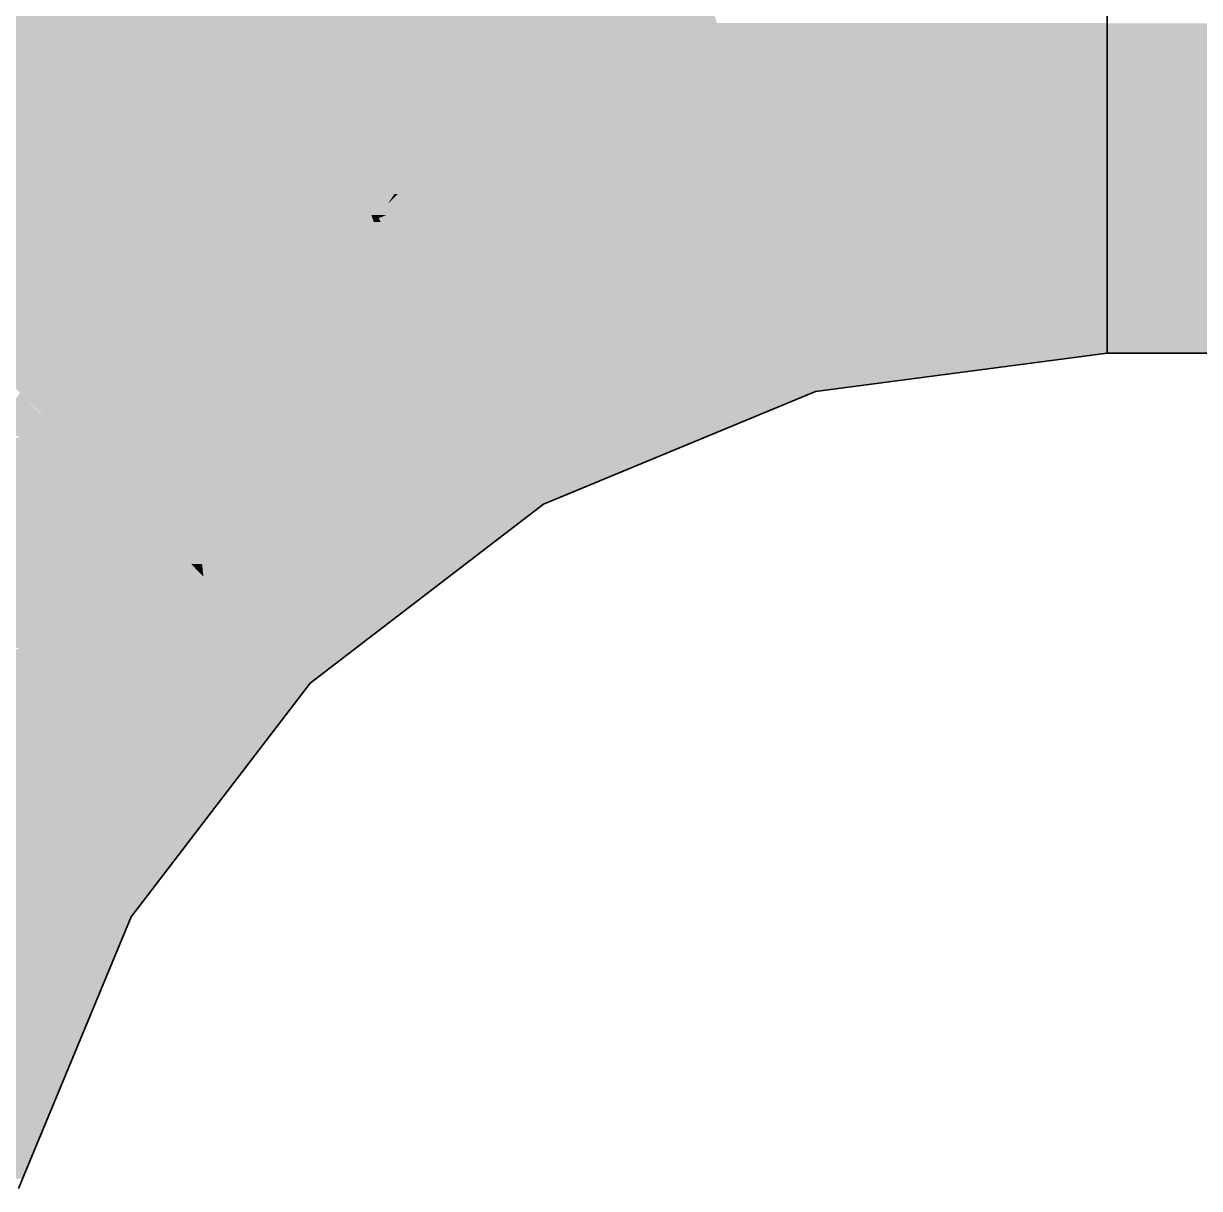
# Model space of a CAD drawing. Extents: x 0 to 756, y -25 to 420.
# Drawn here: x 266.163 to 268.876, y 304.706 to 307.393 of the extents above; entities that cross this region are included whole.
import ezdxf

# ---------------------------------------------------------------- set-up
doc = ezdxf.new("R2010")
doc.units = 0
doc.layers.get('0').update_dxf_attribs({"lineweight": 25})
doc.layers.add('L_Zuluft', color=6, linetype='Continuous', lineweight=35, true_color=0xff00ff)
doc.layers.add('L_Zuluft-Shading', color=6, linetype='Continuous', lineweight=35, true_color=0xff00ff)

# ---------------------------------------------------------------- blocks, each defined once
blk = doc.blocks.new('Shading-A0T78ONROY', base_point=(298.4794, 311.5129))
at = {"layer": 'L_Zuluft-Shading', "color": 212, "true_color": 0xcd00cd}
for points in [[(268.6625, 306.9813), (270.1047, 307.3939), (268.6625, 307.3939)], [(268.6625, 306.9813), (270.0084, 306.9813), (270.1011, 307.3929)]]:
    blk.add_solid(points, dxfattribs=at)
at = {"layer": 'L_Zuluft-Shading', "color": 214, "true_color": 0xb000b0}
for points in [[(268.6625, 306.7215), (270.0084, 306.9813), (268.6625, 306.9813)], [(268.6625, 306.7215), (278.1001, 306.7215), (269.6658, 306.9152)]]:
    blk.add_solid(points, dxfattribs=at)
at = {"layer": 'L_Zuluft-Shading', "color": 214, "true_color": 0x900090}
for points in [[(282.111, 306.652), (278.1001, 306.7215), (268.6625, 306.7215)], [(269.5953, 306.7167), (268.6625, 306.7167), (268.6625, 306.7215)], [(268.6625, 306.6329), (270.1985, 306.6329), (268.6625, 306.7167)], [(269.8488, 306.652), (269.5953, 306.7167), (268.6625, 306.7167)]]:
    blk.add_solid(points, dxfattribs=at)
blk = doc.blocks.new('Shading-A0T78OO7OY', base_point=(268.6625, 311.4846))
at = {"layer": 'L_Zuluft-Shading', "color": 6, "true_color": 0xfd00fd}
blk.add_solid([(265.4614, 307.2341), (266.3384, 307.907), (265.772, 307.907)], dxfattribs=at)
at = {"layer": 'L_Zuluft-Shading', "color": 6, "true_color": 0xf500f5}
for points in [[(266.077, 307.2341), (265.4614, 307.2341), (266.3384, 307.907)], [(266.0078, 307.056), (266.532, 307.7231), (266.267, 307.7231)], [(266.2464, 307.3596), (266.7125, 307.4105), (266.2863, 307.4105)], [(266.6462, 307.3596), (266.2464, 307.3596), (266.7125, 307.4105)], [(266.2537, 307.0583), (266.0097, 307.0583), (266.6462, 307.3596)], [(266.0097, 307.0583), (266.6462, 307.3596), (266.2464, 307.3596)], [(266.0037, 307.0507), (266.2537, 307.0583), (266.0097, 307.0583)], [(266.2437, 307.0507), (266.0037, 307.0507), (266.2537, 307.0583)], [(265.9817, 306.8497), (265.8458, 306.8497), (266.2437, 307.0507)], [(265.8458, 306.8497), (266.2437, 307.0507), (266.0037, 307.0507)]]:
    blk.add_solid(points, dxfattribs=at)
at = {"layer": 'L_Zuluft-Shading', "color": 212, "true_color": 0xe400e4}
for points in [[(267.77, 307.3639), (267.396, 307.3639), (267.6919, 307.6553)], [(266.9158, 307.0583), (266.2537, 307.0583), (266.7125, 307.4105)], [(267.0741, 307.0469), (267.4433, 307.4105), (266.7125, 307.4105)], [(267.0741, 307.0469), (266.9224, 307.0469), (266.7125, 307.4105)], [(267.7925, 307.2799), (268.6625, 307.3945), (267.7618, 307.3945)], [(267.7925, 307.2799), (267.3107, 307.2799), (267.396, 307.3639)], [(267.7925, 307.2799), (267.77, 307.3639), (267.396, 307.3639)], [(267.23, 307.0469), (267.0741, 307.0469), (267.7925, 307.2799)], [(267.0741, 307.0469), (267.7925, 307.2799), (267.3107, 307.2799)], [(266.5328, 307.0346), (266.2227, 307.0346), (266.2537, 307.0583)], [(266.95, 306.999), (266.9158, 307.0583), (266.2537, 307.0583)], [(265.9048, 306.7906), (266.5328, 307.0346), (266.2227, 307.0346)], [(266.95, 306.999), (266.4413, 306.999), (266.5328, 307.0346)], [(266.9495, 307), (267.0741, 307.0469), (266.9224, 307.0469)], [(267.0264, 307), (266.9495, 307), (267.0741, 307.0469)], [(267.1196, 307.0012), (267.0276, 307.0012), (267.0741, 307.0469)], [(267.1196, 307.0012), (267.23, 307.0469), (267.0741, 307.0469)], [(266.95, 306.999), (267.0264, 307), (266.9495, 307)], [(267.0175, 306.999), (266.95, 306.999), (267.018, 306.9999)], [(267.0002, 306.9518), (266.9774, 306.9518), (267.1167, 307)], [(266.9774, 306.9518), (267.1167, 307), (267.0264, 307)], [(267.0034, 306.9774), (267.0263, 306.9999), (267.018, 306.9999)], [(267.0263, 306.9999), (267.018, 306.9999), (267.0264, 307)], [(267.0264, 307), (267.1196, 307.0012), (267.0276, 307.0012)], [(267.1167, 307), (267.0264, 307), (267.1196, 307.0012)], [(265.9048, 306.7906), (266.95, 306.999), (266.4413, 306.999)], [(266.9704, 306.9354), (266.631, 306.9354), (266.95, 306.999)], [(266.9625, 306.9774), (267.0175, 306.999), (266.95, 306.999)], [(266.9774, 306.9518), (266.9652, 306.9518), (266.95, 306.999)], [(267.0034, 306.9774), (266.9625, 306.9774), (267.0175, 306.999)], [(266.9774, 306.9518), (267.0034, 306.9774), (266.9625, 306.9774)], [(266.9704, 306.9354), (266.9774, 306.9518), (266.9652, 306.9518)], [(266.9818, 306.9441), (266.9741, 306.9441), (266.9774, 306.9518)], [(266.9818, 306.9441), (267.0002, 306.9518), (266.9774, 306.9518)], [(266.7818, 306.7906), (265.9048, 306.7906), (266.9704, 306.9354)], [(265.9048, 306.7906), (266.9704, 306.9354), (266.631, 306.9354)], [(266.9704, 306.9354), (266.9812, 306.9437), (266.9739, 306.9437)], [(266.9739, 306.9437), (266.9818, 306.9441), (266.9741, 306.9441)], [(266.9812, 306.9437), (266.9739, 306.9437), (266.9818, 306.9441)], [(266.5249, 306.5936), (266.7818, 306.7906), (265.9048, 306.7906)], [(266.5249, 306.5936), (266.1019, 306.5936), (265.9048, 306.7906)], [(266.1317, 306.5638), (266.5249, 306.5936), (266.1019, 306.5936)], [(266.4861, 306.5638), (266.1317, 306.5638), (266.5249, 306.5936)], [(266.2407, 306.4547), (266.09, 306.4547), (266.1544, 306.5411)], [(266.1948, 306.5007), (266.4861, 306.5638), (266.1317, 306.5638)], [(266.4039, 306.5007), (266.1948, 306.5007), (266.4861, 306.5638)], [(266.2407, 306.4547), (266.4039, 306.5007), (266.1948, 306.5007)], [(266.344, 306.4547), (266.2407, 306.4547), (266.4039, 306.5007)], [(266.2856, 306.4099), (265.9898, 306.4099), (266.156, 306.4396)], [(266.156, 306.4396), (266.2407, 306.4547), (266.09, 306.4547)], [(266.2559, 306.4396), (266.156, 306.4396), (266.2407, 306.4547)], [(266.2856, 306.4099), (266.2559, 306.4396), (266.156, 306.4396)], [(266.2856, 306.4099), (266.344, 306.4547), (266.2407, 306.4547)], [(266.1384, 306.362), (265.7216, 306.362), (266.2856, 306.4099)], [(265.7216, 306.362), (266.2856, 306.4099), (265.9898, 306.4099)], [(266.0976, 306.2282), (265.7277, 306.2282), (266.2856, 306.4099)], [(265.935, 305.9531), (265.813, 305.9531), (266.2856, 306.4099)]]:
    blk.add_solid(points, dxfattribs=at)
at = {"layer": 'L_Zuluft-Shading', "color": 212, "true_color": 0xcc00cc}
for points in [[(268.6625, 307.2799), (267.7925, 307.2799), (268.6625, 307.3945)], [(267.833, 307.1289), (267.4278, 307.1289), (267.7925, 307.2799)], [(267.8725, 306.9813), (268.6625, 307.2799), (267.7925, 307.2799)], [(268.6625, 306.9813), (267.8725, 306.9813), (268.6625, 307.2799)], [(267.7195, 307.0012), (267.1196, 307.0012), (267.833, 307.1289)], [(267.1196, 307.0012), (267.833, 307.1289), (267.4278, 307.1289)], [(267.889, 306.9198), (267.6471, 306.9198), (267.833, 307.1289)], [(267.4893, 306.9441), (266.9818, 306.9441), (267.1196, 307.0012)], [(267.6471, 306.9198), (267.7195, 307.0012), (267.1196, 307.0012)], [(267.8994, 306.8808), (268.6625, 306.9813), (267.8725, 306.9813)], [(266.7062, 306.5991), (266.5321, 306.5991), (266.9704, 306.9354)], [(267.1727, 306.6133), (266.7174, 306.6133), (266.9868, 306.9354)], [(266.7174, 306.6133), (266.9868, 306.9354), (266.9704, 306.9354)], [(266.9868, 306.9354), (266.9704, 306.9354), (266.9818, 306.9441)], [(267.0387, 306.8808), (267.4893, 306.9441), (266.9818, 306.9441)], [(267.2724, 306.6211), (267.1682, 306.6211), (266.9818, 306.9441)], [(267.8994, 306.8808), (267.0387, 306.8808), (267.4893, 306.9441)], [(267.8994, 306.8808), (267.889, 306.9198), (267.6471, 306.9198)], [(267.2724, 306.6211), (267.8994, 306.8808), (267.0387, 306.8808)], [(267.1727, 306.6133), (267.2724, 306.6211), (267.1682, 306.6211)], [(267.2536, 306.6133), (267.1727, 306.6133), (267.2724, 306.6211)], [(266.5337, 306.5149), (266.4224, 306.5149), (266.5249, 306.5936)], [(267.1841, 306.5936), (266.5249, 306.5936), (267.1727, 306.6133)], [(266.5249, 306.5936), (266.7062, 306.5991), (266.5321, 306.5991)], [(267.1884, 306.5863), (266.5257, 306.5863), (266.5249, 306.5936)], [(267.1884, 306.5863), (267.1841, 306.5936), (266.5249, 306.5936)], [(266.7062, 306.5991), (267.1727, 306.6133), (266.7174, 306.6133)], [(267.1884, 306.5863), (267.2536, 306.6133), (267.1727, 306.6133)], [(266.5337, 306.5149), (267.1884, 306.5863), (266.5257, 306.5863)], [(267.0953, 306.5149), (266.5337, 306.5149), (267.1884, 306.5863)], [(266.4039, 306.5007), (266.5337, 306.5149), (266.4224, 306.5149)], [(266.5352, 306.5007), (266.4039, 306.5007), (266.5337, 306.5149)], [(266.5716, 306.1731), (267.0953, 306.5149), (266.5337, 306.5149)], [(266.6499, 306.1731), (266.5716, 306.1731), (267.0953, 306.5149)], [(266.4476, 306.4099), (266.2856, 306.4099), (266.4039, 306.5007)], [(266.5746, 306.1465), (266.5352, 306.5007), (266.4039, 306.5007)], [(266.5557, 306.1398), (266.0783, 306.1398), (266.2856, 306.4099)], [(266.549, 306.1465), (266.4476, 306.4099), (266.2856, 306.4099)], [(266.5746, 306.1465), (266.549, 306.1465), (266.4476, 306.4099)], [(266.5746, 306.1465), (266.6499, 306.1731), (266.5716, 306.1731)], [(266.6152, 306.1465), (266.5746, 306.1465), (266.6499, 306.1731)], [(265.935, 305.9531), (266.5557, 306.1398), (266.0783, 306.1398)], [(266.5777, 306.1177), (266.4823, 306.1177), (266.5557, 306.1398)], [(266.5557, 306.1398), (266.5746, 306.1465), (266.549, 306.1465)], [(266.5753, 306.1398), (266.5557, 306.1398), (266.5746, 306.1465)], [(266.5777, 306.1177), (266.5753, 306.1398), (266.5557, 306.1398)], [(266.5777, 306.1177), (266.6152, 306.1465), (266.5746, 306.1465)], [(266.1537, 305.9531), (265.935, 305.9531), (266.5777, 306.1177)], [(265.935, 305.9531), (266.5777, 306.1177), (266.4823, 306.1177)], [(266.3948, 305.8793), (265.9638, 305.8793), (266.5777, 306.1177)], [(266.081, 305.5793), (266.3948, 305.8793), (265.9638, 305.8793)], [(266.1646, 305.5793), (266.081, 305.5793), (266.3948, 305.8793)], [(266.0987, 305.5341), (266.1646, 305.5793), (266.081, 305.5793)], [(266.1299, 305.5341), (266.0987, 305.5341), (266.1646, 305.5793)]]:
    blk.add_solid(points, dxfattribs=at)
at = {"layer": 'L_Zuluft-Shading', "color": 214, "true_color": 0xaf00af}
for points in [[(268.6625, 306.8808), (267.8994, 306.8808), (268.6625, 306.9813)], [(267.9667, 306.6299), (267.2937, 306.6299), (267.8994, 306.8808)], [(267.9421, 306.7215), (268.6625, 306.8808), (267.8994, 306.8808)], [(268.6625, 306.7215), (267.9421, 306.7215), (268.6625, 306.8808)], [(267.9667, 306.6299), (268.6625, 306.7215), (267.9421, 306.7215)], [(267.8613, 306.5863), (267.1884, 306.5863), (267.9453, 306.6211)], [(267.1884, 306.5863), (267.9453, 306.6211), (267.2724, 306.6211)], [(267.2724, 306.6211), (267.9667, 306.6299), (267.2937, 306.6299)], [(267.9453, 306.6211), (267.2724, 306.6211), (267.9667, 306.6299)], [(267.3182, 306.3613), (266.8952, 306.3613), (267.1884, 306.5863)], [(267.3182, 306.3613), (267.8613, 306.5863), (267.1884, 306.5863)], [(266.6499, 306.1731), (267.3182, 306.3613), (266.8952, 306.3613)], [(267.0729, 306.1731), (266.6499, 306.1731), (267.3182, 306.3613)], [(267.0008, 306.1177), (266.5777, 306.1177), (267.0729, 306.1731)], [(266.5777, 306.1177), (267.0729, 306.1731), (266.6499, 306.1731)], [(266.7614, 305.9341), (266.4368, 305.9341), (266.5777, 306.1177)], [(266.7614, 305.9341), (267.0008, 306.1177), (266.5777, 306.1177)], [(266.1646, 305.5793), (266.7614, 305.9341), (266.4368, 305.9341)], [(266.4891, 305.5793), (266.1646, 305.5793), (266.7614, 305.9341)], [(266.4338, 305.5071), (266.1092, 305.5071), (266.4891, 305.5793)], [(266.1092, 305.5071), (266.4891, 305.5793), (266.1646, 305.5793)], [(266.3341, 305.3773), (266.0554, 305.3773), (266.1092, 305.5071)], [(266.3341, 305.3773), (266.4338, 305.5071), (266.1092, 305.5071)], [(265.8495, 304.88), (266.3341, 305.3773), (266.0554, 305.3773)], [(266.1282, 304.88), (265.8495, 304.88), (266.3341, 305.3773)]]:
    blk.add_solid(points, dxfattribs=at)
at = {"layer": 'L_Zuluft-Shading', "color": 214, "true_color": 0x900090}
for points in [[(268.6625, 306.6329), (267.9894, 306.6329), (268.6625, 306.7215)], [(267.9896, 306.5443), (267.76, 306.5443), (267.9667, 306.6299)], [(268.6398, 306.6299), (267.9667, 306.6299), (268.6625, 306.6329)], [(267.9667, 306.6299), (268.6625, 306.6329), (267.9894, 306.6329)], [(267.9896, 306.5443), (268.6398, 306.6299), (267.9667, 306.6299)], [(267.5477, 306.3613), (267.3182, 306.3613), (267.9896, 306.5443)], [(267.3182, 306.3613), (267.9896, 306.5443), (267.76, 306.5443)], [(267.3625, 306.2846), (267.2182, 306.2846), (267.3182, 306.3613)], [(267.3625, 306.2846), (267.5477, 306.3613), (267.3182, 306.3613)], [(266.9057, 305.9341), (266.7614, 305.9341), (267.3625, 306.2846)], [(266.7614, 305.9341), (267.3625, 306.2846), (267.2182, 306.2846)], [(266.824, 305.8714), (266.7133, 305.8714), (266.7614, 305.9341)], [(266.824, 305.8714), (266.9057, 305.9341), (266.7614, 305.9341)], [(266.4449, 305.3773), (266.3341, 305.3773), (266.824, 305.8714)], [(266.3341, 305.3773), (266.824, 305.8714), (266.7133, 305.8714)], [(266.4109, 305.3329), (266.3158, 305.3329), (266.3341, 305.3773)], [(266.4109, 305.3329), (266.4449, 305.3773), (266.3341, 305.3773)], [(266.1606, 304.7288), (266.0656, 304.7288), (266.4109, 305.3329)], [(266.0656, 304.7288), (266.4109, 305.3329), (266.3158, 305.3329)]]:
    blk.add_solid(points, dxfattribs=at)
blk = doc.blocks.new('Bogen-A0T78OTPOY', base_point=(260.8625, 304.033))
at = {"color": 0, "linetype": 'ByBlock', "lineweight": -2, "ltscale": 0.35}
for p, q in [((268.6625, 307.3945), (268.6625, 306.9813)), ((268.6625, 306.9813), (268.6625, 306.7215)), ((268.6625, 306.7215), (268.6625, 306.6329)), ((268.6625, 306.6329), (267.9896, 306.5444)), ((267.9896, 306.5444), (267.3625, 306.2846)), ((267.3625, 306.2846), (266.824, 305.8714)), ((266.824, 305.8714), (266.4109, 305.3329)), ((266.4109, 305.3329), (266.1511, 304.7059))]:
    blk.add_line(p, q, dxfattribs=at)
blk = doc.blocks.new('Wickelfalzrohr-A0T78OTROY', base_point=(268.6625, 306.6329))
at = {"color": 0, "linetype": 'ByBlock', "lineweight": -2, "ltscale": 0.35}
for q in [(268.6625, 308.156), (298.4794, 306.6329)]:
    blk.add_line((268.6625, 306.6329), q, dxfattribs=at)

msp = doc.modelspace()

# ---------------------------------------------------------------- block references
at = {"layer": 'L_Zuluft'}
for name, p in [('Shading-A0T78OO7OY', (268.6625, 311.4846)), ('Shading-A0T78ONROY', (298.4794, 311.5129))]:
    msp.add_blockref(name, p, dxfattribs=at)
at = {"layer": 'L_Zuluft', "ltscale": 0.35}
for name, p in [('Bogen-A0T78OTPOY', (260.8625, 304.033)), ('Wickelfalzrohr-A0T78OTROY', (268.6625, 306.6329))]:
    msp.add_blockref(name, p, dxfattribs=at)

doc.saveas('drawing.dxf')
